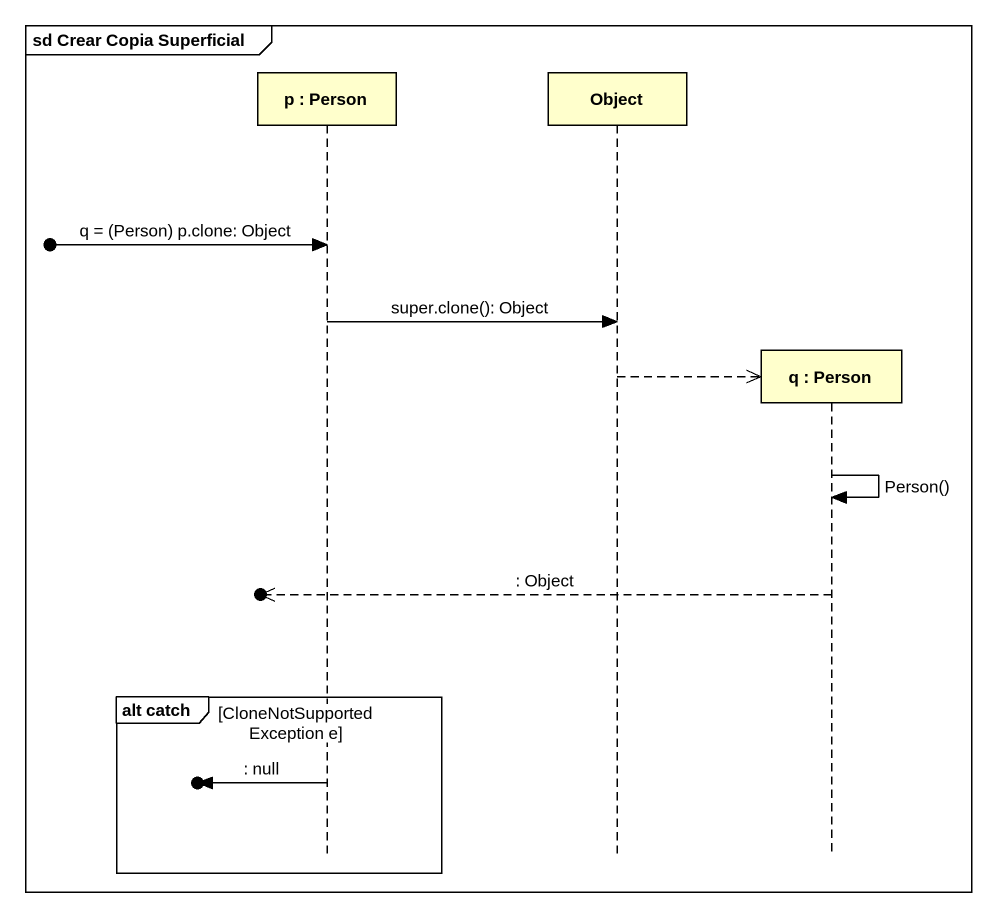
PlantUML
@startuml
mainframe sd Crear Copia Superficial
hide footbox
participant "p : Person" as p
participant "Object" as Object_
participant "q : Person" as q

[o-> p : q = (Person) p.clone: Object
p -> Object_ : super.clone(): Object
Object_ -->> q **
q -> q : Person()
[o<<-- q : : Object
group alt catch [CloneNotSupportedException e]
  [o<- p : : null
end
@enduml
